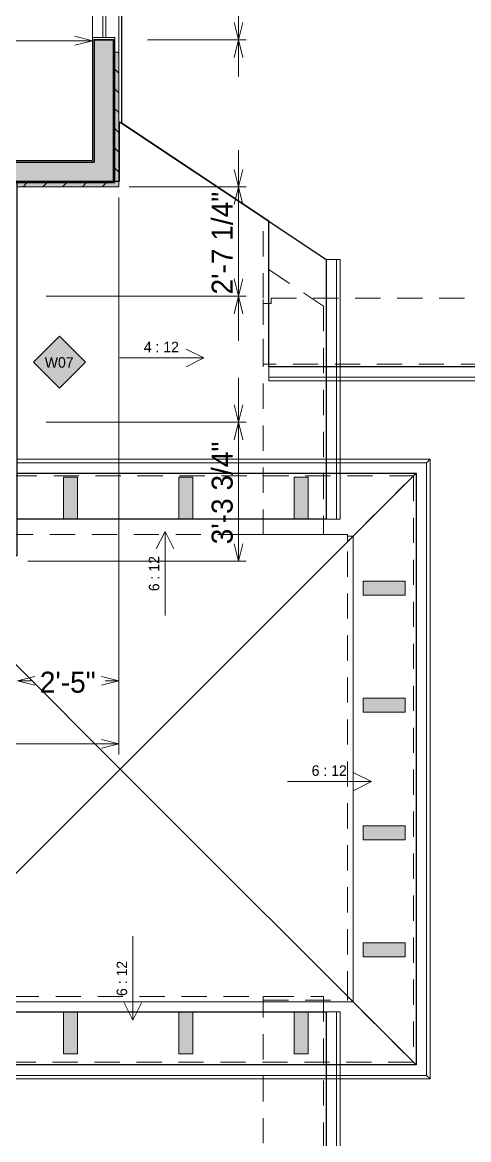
# Model space of a CAD drawing. Header units: inches. Extents: x 0.6 to 35.4, y -22.9 to 0.3.
# Drawn here: x 23.59 to 26.25, y -12.96 to -6.3 of the extents above; entities that cross this region are included whole.
import ezdxf

# ---------------------------------------------------------------- set-up
doc = ezdxf.new("R2010")
doc.units = ezdxf.units.IN
doc.header["$MEASUREMENT"] = 0
doc.linetypes.add('Dash', pattern=[0.225, 0.15, -0.075])
doc.layers.add('Layout Box Export Contents', color=7, linetype='Continuous', lineweight=0, true_color=0x000000)

# ---------------------------------------------------------------- blocks, each defined once
blk = doc.blocks.new('Shaped Corbel 1')
at = {"layer": 'Layout Box Export Contents', "color": 115, "linetype": 'Continuous', "lineweight": 0, "true_color": 0x669270, "transparency": 33554687}
blk.add_lwpolyline([(2.92, 18.5), (2.97, 18.47), (3, 18.42), (3, 0.07), (2.97, 0.02), (2.92, 0), (-2.92, 0), (-2.97, 0.02), (-3, 0.07), (-3, 18.42), (-2.97, 18.47), (-2.92, 18.5)], close=True, dxfattribs=at)
at = {"layer": 'Layout Box Export Contents', "color": 7, "linetype": 'Continuous', "lineweight": 0, "true_color": 0xffffff, "transparency": 33554687}
for points in [[(2.92, 18.5), (3, 18.42), (2.92, 18.5), (-3, 18.42)], [(-2.92, 18.5), (2.92, 18.5), (-2.92, 18.5), (-3, 18.42)], [(-2.92, 18.5), (-3, 18.42), (-2.92, 18.5), (-2.97, 18.47)], [(3, 18.42), (3, 0.07), (3, 18.42), (-3, 0.07)], [(-3, 0.07), (-3, 18.42), (-3, 0.07), (3, 18.42)], [(2.97, 18.47), (3, 18.42), (2.97, 18.47), (2.92, 18.5)], [(-2.92, 0), (-3, 0.07), (-2.92, 0), (2.92, 0)], [(2.92, 0), (-3, 0.07), (2.92, 0), (3, 0.07)], [(-2.92, 0), (-2.97, 0.02), (-2.92, 0), (-3, 0.07)], [(2.97, 0.02), (2.92, 0), (2.97, 0.02), (3, 0.07)]]:
    blk.add_solid(points, dxfattribs=at)

msp = doc.modelspace()

# ---------------------------------------------------------------- linework, layer by layer
at = {"layer": 'Layout Box Export Contents', "color": 251, "linetype": 'Continuous', "lineweight": 18, "true_color": 0x4b4b4b, "transparency": 33554687}
for p, q in [((24.1649, -5.5849), (24.1649, -6.4807)), ((24.0072, -5.6578), (24.0072, -6.4078)), ((24.0704, -6.3922), (24.0704, -5.6734)), ((24.0871, -6.3922), (24.0871, -5.6734)), ((24.0072, -6.4078), (24.0072, -6.3922)), ((24.1413, -6.3922), (24.0072, -6.3922)), ((24.1413, -6.4078), (24.0072, -6.4078)), ((24.1413, -6.4078), (24.1413, -6.3922))]:
    msp.add_line(p, q, dxfattribs=at)
at = {"layer": 'Layout Box Export Contents', "color": 176, "linetype": 'Continuous', "lineweight": 18, "true_color": 0x000080, "transparency": 33554687}
for p, q in [((24.8777, -6.143), (24.8777, -6.4078)), ((24.8777, -6.4078), (24.8517, -6.3037)), ((24.8777, -6.4078), (24.9037, -6.3037)), ((24.0072, -6.4123), (23.903, -6.3862)), ((24.0072, -6.4123), (23.4819, -6.4123)), ((24.0072, -6.4123), (23.903, -6.4383)), ((24.9229, -6.4078), (24.336, -6.4078)), ((24.8777, -6.4078), (24.8517, -6.512)), ((24.8777, -6.4078), (24.9037, -6.512)), ((24.8777, -6.6264), (24.8777, -6.4078)), ((24.8777, -7.0643), (24.8777, -7.2828)), ((24.8777, -7.2828), (24.8517, -7.1787)), ((24.8777, -7.2828), (24.9037, -7.1787)), ((24.9229, -7.2828), (24.2274, -7.2828)), ((24.9229, -7.2828), (24.2274, -7.2828)), ((24.8777, -7.2828), (24.8517, -7.387)), ((24.8777, -7.2828), (24.9037, -7.387)), ((24.8777, -7.9345), (24.8777, -7.2828)), ((24.1649, -10.2879), (24.1649, -7.3453)), ((24.1649, -10.6629), (24.1649, -7.3453)), ((24.8777, -7.9345), (24.8517, -7.8303)), ((24.8777, -7.9345), (24.9037, -7.8303)), ((24.9229, -7.9345), (23.7319, -7.9345)), ((24.8777, -7.9345), (24.8517, -8.0386)), ((24.8777, -7.9345), (24.9037, -8.0386)), ((24.8777, -8.1993), (24.8777, -7.9345)), ((24.8777, -8.4197), (24.8777, -8.6845)), ((24.8777, -8.6845), (24.8517, -8.5803)), ((24.8777, -8.6845), (24.9037, -8.5803)), ((24.9229, -8.6845), (23.7319, -8.6845)), ((24.8777, -8.6845), (24.8517, -8.7886)), ((24.8777, -8.6845), (24.9037, -8.7886)), ((24.8777, -9.5126), (24.8777, -8.6845)), ((24.8777, -9.5126), (24.8517, -9.4084)), ((24.8777, -9.5126), (24.9037, -9.4084)), ((24.9229, -9.5126), (23.6233, -9.5126)), ((24.9229, -9.5126), (23.6233, -9.5126)), ((24.9229, -9.5126), (23.6233, -9.5126)), ((23.5608, -10.2254), (23.6649, -10.1994)), ((23.5608, -10.2254), (23.6649, -10.2514)), ((23.642, -10.2254), (23.5608, -10.2254)), ((24.1649, -10.2254), (24.0608, -10.1994)), ((24.1649, -10.2254), (24.0608, -10.2514)), ((24.0837, -10.2254), (24.1649, -10.2254)), ((24.1649, -10.6004), (24.0608, -10.5744)), ((18.7004, -10.6004), (24.1649, -10.6004)), ((24.1649, -10.6004), (24.0608, -10.6264))]:
    msp.add_line(p, q, dxfattribs=at)
at = {"layer": 'Layout Box Export Contents', "color": 18, "linetype": 'Continuous', "lineweight": 0, "true_color": 0x000000, "transparency": 33554687}
for p, q in [((24.1413, -6.4078), (24.0072, -6.4078)), ((24.0072, -6.4078), (24.0072, -7.1251)), ((24.1413, -6.4078), (24.1413, -7.2592)), ((24.1649, -6.4807), (24.1413, -6.4807)), ((24.1415, -6.4807), (24.1415, -7.2594)), ((24.1649, -6.4807), (24.1649, -7.2828)), ((24.0072, -7.1251), (23.4819, -7.1251)), ((24.1413, -7.2592), (23.5371, -7.2592)), ((24.1415, -7.2594), (23.5373, -7.2594)), ((24.1649, -7.2828), (23.5608, -7.2828))]:
    msp.add_line(p, q, dxfattribs=at)
at = {"layer": 'Layout Box Export Contents', "color": 18, "linetype": 'Continuous', "lineweight": 35, "true_color": 0x000000, "transparency": 33554687}
for p, q in [((24.1322, -6.4078), (24.0176, -6.4078)), ((24.0176, -6.4078), (24.0176, -7.1355)), ((24.1322, -6.4078), (24.1322, -7.2501)), ((24.0176, -7.1355), (23.528, -7.1355)), ((24.0176, -7.2501), (23.528, -7.2501)), ((24.0176, -7.2501), (24.1322, -7.2501))]:
    msp.add_line(p, q, dxfattribs=at)
at = {"layer": 'Layout Box Export Contents', "color": 1, "linetype": 'Continuous', "lineweight": 0, "true_color": 0xff0000, "transparency": 33554687}
for p, q in [((24.1584, -6.4807), (24.1649, -6.4872)), ((24.1415, -6.5817), (24.1649, -6.6051)), ((24.1415, -6.6995), (24.1649, -6.723)), ((24.1415, -6.8174), (24.1649, -6.8408)), ((24.1415, -6.9352), (24.1649, -6.9587)), ((24.1649, -7.0765), (24.1415, -7.0531)), ((24.1649, -7.1944), (24.1415, -7.1709)), ((23.5942, -7.2828), (23.6176, -7.2594)), ((23.712, -7.2828), (23.7355, -7.2594)), ((23.8299, -7.2828), (23.8533, -7.2594)), ((23.9477, -7.2828), (23.9712, -7.2594)), ((24.0656, -7.2828), (24.089, -7.2594))]:
    msp.add_line(p, q, dxfattribs=at)
at = {"layer": 'Layout Box Export Contents', "color": 18, "linetype": 'Continuous', "lineweight": 18, "true_color": 0x000000, "transparency": 33554687}
for p, q in [((25.4625, -7.7158), (25.4625, -9.2617)), ((25.0578, -8.4168), (31.1176, -8.4168)), ((26.0191, -8.9049), (25.9983, -8.9257)), ((23.5596, -8.9257), (25.9983, -8.9257)), ((25.9983, -8.9257), (25.9983, -12.5747)), ((25.4625, -12.1971), (25.4625, -14.7489)), ((22.3493, -12.5747), (25.9983, -12.5747)), ((26.0191, -12.5956), (25.9983, -12.5747))]:
    msp.add_line(p, q, dxfattribs=at)
at = {"layer": 'Layout Box Export Contents', "color": 156, "linetype": 'Continuous', "lineweight": 18, "true_color": 0x004080, "transparency": 33554687}
for p, q in [((24.6707, -8.3018), (24.5665, -8.2497)), ((24.6707, -8.3018), (24.1707, -8.3018)), ((24.6707, -8.3018), (24.5665, -8.3539)), ((24.4403, -9.3351), (24.3882, -9.4392)), ((24.4403, -9.3351), (24.4403, -9.8351)), ((24.4403, -9.3351), (24.4924, -9.4392)), ((25.6697, -10.8252), (25.5655, -10.7731)), ((25.6697, -10.8252), (25.1697, -10.8252)), ((25.6697, -10.8252), (25.5655, -10.8773)), ((24.2488, -12.2462), (24.2488, -11.7462)), ((24.2488, -12.2462), (24.1967, -12.142)), ((24.2488, -12.2462), (24.3009, -12.142))]:
    msp.add_line(p, q, dxfattribs=at)
at = {"layer": 'Layout Box Export Contents', "color": 18, "linetype": 'Continuous', "lineweight": 25, "true_color": 0x000000, "transparency": 33554687}
for points in [[(25.0578, -8.3543), (25.0578, -7.9767), (25.0578, -7.9767), (25.0578, -7.4876), (24.1828, -6.9043), (24.1828, -5.2293), (30.9953, -5.2293), (30.9953, -5.2293), (31.1176, -5.2293), (31.1176, -8.3543)], [(22.789, -11.7132), (22.789, -12.1971), (24.9, -12.1971), (24.9, -12.1971), (25.0578, -12.1971), (25.0578, -12.1971), (25.4, -12.1971), (25.4, -14.7489), (25.0578, -14.9771), (25.0578, -14.9771), (23.0727, -16.3004), (23.0727, -15.0181), (19.1723, -15.0181), (19.1723, -12.9556), (17.3424, -12.9556), (16.4395, -13.5576), (16.4395, -6.6043), (18.9922, -6.6043), (18.9922, -9.4004), (18.9922, -9.4004), (18.9922, -9.4793), (19.15, -9.4793), (19.15, -9.4793), (21.1136, -9.4793)], [(25.4, -9.2617), (25.0578, -9.2617), (25.0578, -9.2617), (24.9, -9.2617), (24.9, -9.2617), (23.5596, -9.2617), (23.5596, -7.2495), (24.1693, -7.2495), (24.1693, -6.8953), (25.0578, -7.4876), (25.0578, -7.4876), (25.4, -7.7158)], [(24.1738, -10.7502), (22.9029, -9.4793), (23.5596, -9.4793), (23.5596, -8.9882), (25.9358, -8.9882)], [(24.1738, -10.7502), (25.9358, -8.9882), (25.9358, -12.5122)], [(22.9029, -9.4793), (24.1738, -10.7502), (22.4118, -12.5122), (22.4118, -9.4793)], [(22.4118, -12.5122), (24.1738, -10.7502), (25.9358, -12.5122)]]:
    msp.add_lwpolyline(points, close=True, dxfattribs=at)
at = {"layer": 'Layout Box Export Contents', "color": 176, "linetype": 'Dash', "lineweight": 18, "true_color": 0x000080, "transparency": 33554687}
for points in [[(31.102, -8.3387), (25.025, -8.3387), (25.025, -7.9767), (25.0734, -7.9767), (25.0734, -7.9466), (30.775, -7.9466), (30.775, -7.3647), (30.775, -5.2293), (30.9911, -5.2293), (31.102, -5.2293)], [(25.0578, -7.4876), (25.0578, -7.7748), (25.3844, -7.9925), (25.3844, -9.3543), (25.0578, -9.3543), (25.025, -9.3543), (25.025, -7.9466), (25.025, -7.9466), (25.025, -7.4658)], [(23.5268, -9.0039), (25.9201, -9.0039), (25.5608, -9.3632), (25.528, -9.3632), (25.528, -9.3543), (25.025, -9.3543), (24.9042, -9.3543), (24.9042, -9.3543), (23.5268, -9.3543)], [(25.9201, -12.4966), (25.5608, -12.1372), (25.5608, -9.3632), (25.9201, -9.0039)], [(25.528, -9.396), (25.528, -9.3632), (25.5608, -9.3632)], [(25.528, -12.1045), (25.528, -9.396), (25.5608, -9.3632), (25.5608, -12.1372)], [(22.789, -12.135), (22.789, -12.1045), (25.025, -12.1045), (25.025, -12.1268), (25.528, -12.1268), (25.528, -12.1045), (25.5608, -12.1372), (22.7868, -12.1372)], [(25.0578, -12.1045), (25.3844, -12.1045), (25.3844, -14.4722), (25.3535, -14.4927), (25.0578, -14.6899), (25.0578, -14.9771), (25.025, -14.9989), (25.025, -14.4795), (25.025, -12.1045)], [(22.4274, -12.4966), (22.7868, -12.1372), (25.5608, -12.1372), (25.9201, -12.4966)]]:
    msp.add_lwpolyline(points, close=True, dxfattribs=at)
at = {"layer": 'Layout Box Export Contents', "color": 18, "linetype": 'Continuous', "lineweight": 18, "true_color": 0x000000, "transparency": 33554687}
for points in [[(25.4, -7.7158), (25.4625, -7.7158), (25.4833, -7.7158), (25.4833, -9.2617), (25.4625, -9.2617), (25.4, -9.2617)], [(25.0578, -8.4168), (25.0578, -8.3543), (31.1176, -8.3543), (31.1176, -8.4168), (31.1176, -8.4377), (25.0578, -8.4377)], [(22.3284, -9.4793), (22.3493, -9.4793), (22.4118, -9.4793), (22.4118, -12.5122), (25.9358, -12.5122), (25.9358, -8.9882), (23.5596, -8.9882), (23.5596, -8.9257), (23.5596, -8.9049), (26.0191, -8.9049), (26.0191, -12.5956), (22.3284, -12.5956)], [(25.4625, -12.1971), (25.4833, -12.1971), (25.4833, -14.7489), (25.4625, -14.7489), (25.4, -14.7489), (25.4, -12.1971)]]:
    msp.add_lwpolyline(points, close=True, dxfattribs=at)
at = {"layer": 'Layout Box Export Contents', "color": 156, "linetype": 'Continuous', "lineweight": 9, "true_color": 0x004080, "transparency": 33554687}
msp.add_lwpolyline([(23.8108, -8.4819), (23.6558, -8.3269), (23.8108, -8.1719), (23.9657, -8.3269)], close=True, dxfattribs=at)
msp.add_lwpolyline([(23.8108, -8.4819), (23.6558, -8.3269), (23.8108, -8.1719), (23.9657, -8.3269)], close=True, dxfattribs=at)
at = {"layer": 'Layout Box Export Contents', "color": 253, "linetype": 'Continuous', "lineweight": 35, "true_color": 0x9d9d9d, "transparency": 33554687}
for points in [[(24.1322, -6.4078), (24.1322, -7.2501), (24.0176, -6.4078), (24.0176, -7.2501)], [(24.0176, -7.2501), (23.528, -7.2501), (24.0176, -7.1355), (23.528, -7.1355)]]:
    msp.add_solid(points, dxfattribs=at)
at = {"layer": 'Layout Box Export Contents', "color": 7, "linetype": 'Continuous', "lineweight": 35, "true_color": 0xffffff, "transparency": 33554687}
for points in [[(24.1649, -6.4807), (24.1649, -7.2828), (24.1415, -6.4807), (24.1415, -7.2594)], [(24.1649, -7.2828), (23.5608, -7.2828), (24.1415, -7.2594), (23.5373, -7.2594)]]:
    msp.add_solid(points, dxfattribs=at)
at = {"layer": 'Layout Box Export Contents', "color": 7, "linetype": 'Continuous', "lineweight": 9, "true_color": 0xffffff, "transparency": 33554687}
for points in [[(23.6558, -8.3269), (23.8108, -8.1719), (23.6558, -8.3269), (23.8108, -8.4819)], [(23.8108, -8.4819), (23.8108, -8.1719), (23.8108, -8.4819), (23.9657, -8.3269)]]:
    msp.add_solid(points, dxfattribs=at)

# ---------------------------------------------------------------- block references
at = {"layer": 'Layout Box Export Contents', "linetype": 'Continuous', "lineweight": 25, "transparency": 33554687, "yscale": 0.01351351290941238}
for p, xscale, rotation in [((23.8762, -9.0117), -0.01388888930281003, 180), ((24.5637, -9.0117), -0.01388888930281003, 180), ((25.2512, -9.0117), -0.01388888930281003, 180), ((25.8707, -9.6728), 0.01388888930281003, 89.99999999999997), ((25.8707, -10.3695), -0.01388888930281003, 89.99999999999997), ((25.8707, -11.131), 0.01388888930281003, 89.99999999999997), ((25.8707, -11.8277), -0.01388888930281003, 89.99999999999997)]:
    msp.add_blockref('Shaped Corbel 1', p, dxfattribs=dict(at, xscale=xscale, rotation=rotation))
at = {"layer": 'Layout Box Export Contents', "linetype": 'Continuous', "lineweight": 25, "transparency": 33554687, "xscale": 0.01388888930281003, "yscale": 0.01351351290941238}
for p in [(23.8762, -12.4471), (24.5637, -12.4471), (25.2512, -12.4471)]:
    msp.add_blockref('Shaped Corbel 1', p, dxfattribs=at)

# ---------------------------------------------------------------- texts
at = {"layer": 'Layout Box Export Contents', "color": 176, "linetype": 'Continuous', "lineweight": 18, "true_color": 0x000080, "transparency": 33554687, "char_height": 0.125, "width": 0.67875, "attachment_point": 7, "rotation": 90}
for s, insert in [('\\fChief Blueprint|b0|i0|c0|p0;2\'-7 1/4"', (24.8446, -7.9237)), ('\\fChief Blueprint|b0|i0|c0|p0;3\'-3 3/4"', (24.8446, -9.4117))]:
    msp.add_mtext(s, dxfattribs=dict(at, insert=insert))
at = {"layer": 'Layout Box Export Contents', "color": 156, "linetype": 'Continuous', "lineweight": 18, "true_color": 0x004080, "transparency": 33554687, "char_height": 0.0625, "width": 0.219375, "attachment_point": 7}
for s, insert in [('\\fChief Blueprint|b0|i0|c0|p0;4 : 12\\P', (24.3138, -8.2676)), ('\\fChief Blueprint|b0|i0|c0|p0;6 : 12\\P', (25.3138, -10.7917))]:
    msp.add_mtext(s, dxfattribs=dict(at, insert=insert))
at = {"layer": 'Layout Box Export Contents', "color": 156, "linetype": 'Continuous', "lineweight": 9, "true_color": 0x004080, "transparency": 33554687, "insert": (23.7236, -8.3607), "char_height": 0.0625, "width": 0.21625, "attachment_point": 7}
msp.add_mtext('\\fChief Blueprint|b0|i0|c0|p0;W07', dxfattribs=at)
at = {"layer": 'Layout Box Export Contents', "color": 156, "linetype": 'Continuous', "lineweight": 18, "true_color": 0x004080, "transparency": 33554687, "char_height": 0.0625, "width": 0.219375, "attachment_point": 7, "rotation": 90}
for insert in [(24.4067, -9.691), (24.2152, -12.1021)]:
    msp.add_mtext('\\fChief Blueprint|b0|i0|c0|p0;6 : 12\\P', dxfattribs=dict(at, insert=insert))
at = {"layer": 'Layout Box Export Contents', "color": 176, "linetype": 'Continuous', "lineweight": 18, "true_color": 0x000080, "transparency": 33554687, "insert": (23.6941, -10.2973), "char_height": 0.125, "width": 0.38625, "attachment_point": 7}
msp.add_mtext('\\fChief Blueprint|b0|i0|c0|p0;2\'-5"', dxfattribs=at)

doc.saveas('drawing.dxf')
